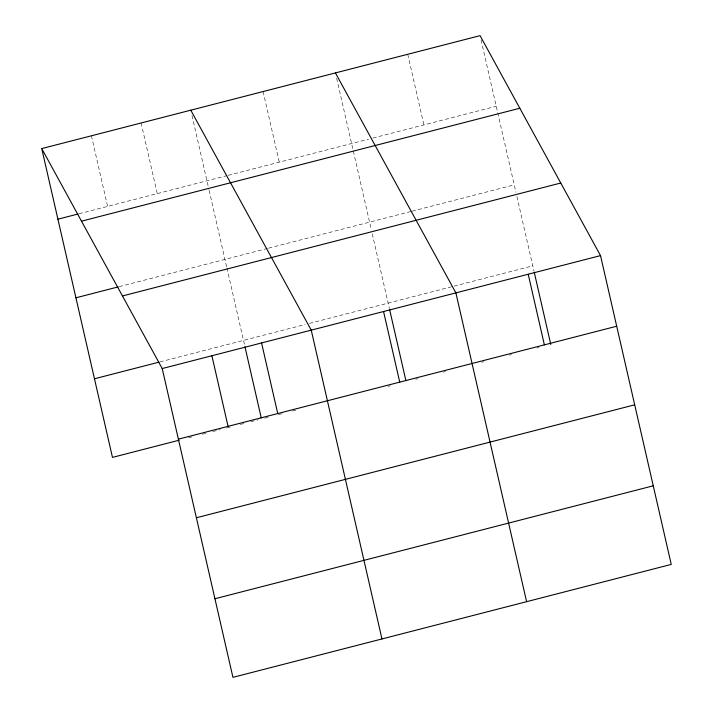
<?xml version="1.0" encoding="UTF-8"?>
<svg xmlns="http://www.w3.org/2000/svg" width="713" height="713" viewBox="0 0 713 713"><rect width="100%" height="100%" fill="white"/><g stroke="black" fill="none" stroke-linecap="round" stroke-linejoin="round"><path stroke-width="0.53" stroke-dasharray="3.56 2.67" d="M79.063 213.748L227.153 175.594M228.222 175.318L368.603 139.142M372.863 138.046L496.23 106.264M119.258 286.635L267.491 248.436M268.551 248.169L411.071 211.44M412.132 211.173L514.233 184.863M159.997 361.901L305.182 324.495M309.433 323.399L453.013 286.403M454.083 286.127L532.78 265.851M188.571 437.782L192.804 436.686M202.314 434.235L206.538 433.147M212.884 431.517L220.281 429.609M226.618 427.978L230.852 426.882M240.361 424.431L244.586 423.344M250.931 421.713L258.329 419.805M264.692 418.166L268.944 417.069M278.516 414.601L282.767 413.504M292.339 411.044L296.599 409.948M388.059 386.375L390.189 385.831M415.715 379.254L417.845 378.701M443.37 372.124L445.491 371.58M481.649 362.266L483.779 361.714M509.305 355.136L511.435 354.593M536.96 348.015L539.081 347.463M481.043 39.928L515.945 192.323M516.916 196.583L534.001 271.163M407.738 54.286L423.914 124.891M336.643 78.27L371.304 229.595M372.275 233.855L389.351 308.426M263.097 91.549L279.264 162.163M192.002 115.533L208.891 189.293M209.141 190.362L226.654 266.858M226.903 267.928L244.711 345.698M141.103 122.984L157.27 193.597M91.424 135.782L107.601 206.396"/><path stroke-width="1.07" d="M41.746 148.589L480.063 35.65L600.524 255.611L671.254 564.411L232.937 677.35L162.216 368.55L41.746 148.589L112.476 457.39L179.061 440.233M57.922 219.194L78.002 214.025M81.505 221.173L519.813 108.242M75.926 297.802L118.198 286.902M122.458 295.957L560.774 183.027M94.472 378.781L158.946 362.168M162.216 368.55L600.524 255.611M178.384 439.163L616.7 326.224M196.387 517.763L634.704 404.824M214.934 598.751L653.251 485.811M335.413 72.922L455.883 292.883L526.604 601.683M190.772 110.185L311.242 330.155L381.963 638.955M534.242 272.223L550.784 344.45M528.208 274.247L544.375 344.86M389.601 309.487L405.902 380.653M383.558 311.519L399.735 382.132M261.564 342.953L277.74 413.558M244.96 346.759L261.252 417.925M211.895 355.751L228.062 426.365"/></g></svg>
